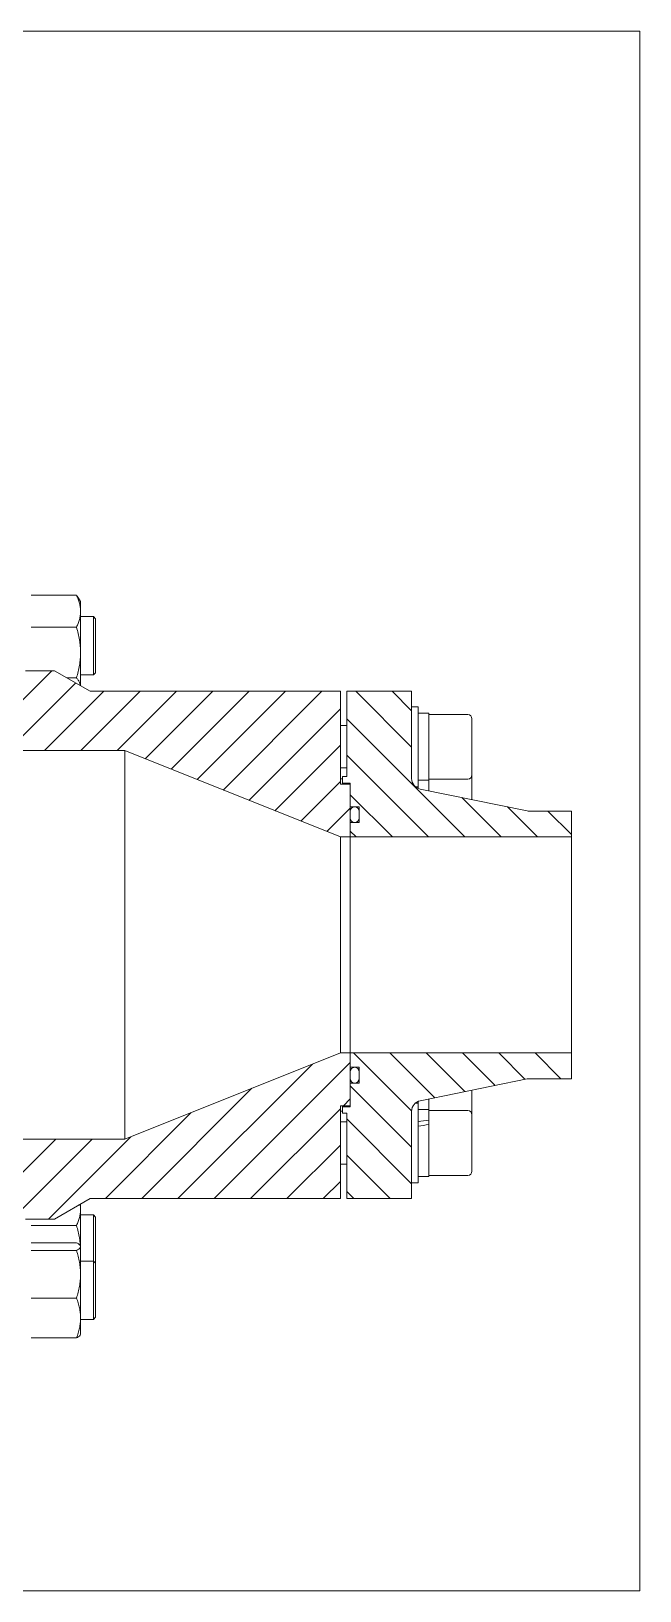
# Model space of a CAD drawing. Header units: millimetres. Extents: x 0 to 2970, y 0 to 2245.
# Drawn here: x 1044 to 1327, y 476 to 1199 of the extents above; entities that cross this region are included whole.
import ezdxf

# ---------------------------------------------------------------- set-up
doc = ezdxf.new("R2010")
doc.units = ezdxf.units.MM
doc.layers.add('1', color=7, linetype='Continuous', true_color=0xffffff)
doc.layers.add('170', color=7, linetype='Continuous', true_color=0xffffff)

msp = doc.modelspace()

# ---------------------------------------------------------------- hatches: boundary and pattern name
at = {"layer": '1', "linetype": 'Continuous', "lineweight": 18}
h = msp.add_hatch(dxfattribs=at)
h.set_pattern_fill('ANSI31', color=4, scale=3.75, angle=360, style=0)
edge = h.paths.add_edge_path(flags=0)
edge.add_line((1187.73, 892.8), (1187.73, 849.8))
edge.add_line((1187.73, 849.8), (1192.23, 849.8))
edge.add_line((1192.23, 849.8), (1192.23, 825.3))
edge.add_line((1192.23, 825.3), (1187.73, 825.3))
edge.add_line((1187.73, 825.3), (1087.73, 865.3))
edge.add_line((1087.73, 865.3), (997.73, 865.3))
edge.add_line((997.73, 865.3), (997.73, 900.8))
edge.add_line((997.73, 900.8), (1000.23, 900.8))
edge.add_line((1000.23, 900.8), (1000.23, 920.3))
edge.add_line((1000.23, 920.3), (1031.73, 920.3))
edge.add_line((1031.73, 920.3), (1031.73, 912.33))
edge.add_arc((1041.73, 912.33), 10, 180, 270)
edge.add_line((1041.73, 902.33), (1055.23, 902.33))
edge.add_line((1055.23, 902.33), (1071.73, 892.8))
edge.add_line((1071.73, 892.8), (1187.73, 892.8))
h.paths.add_polyline_path([(1031.73, 950.3), (1000.23, 950.3), (1000.23, 962.8), (1031.73, 962.8)], flags=0)
h.paths.add_polyline_path([(1031.73, 587.8), (1000.23, 587.8), (1000.23, 600.3), (1031.73, 600.3)], flags=0)
edge = h.paths.add_edge_path(flags=0)
edge.add_line((1071.73, 657.8), (1055.23, 648.28))
edge.add_line((1055.23, 648.28), (1041.73, 648.28))
edge.add_arc((1041.73, 638.28), 10, 90, 180)
edge.add_line((1031.73, 638.28), (1031.73, 630.3))
edge.add_line((1031.73, 630.3), (1000.23, 630.3))
edge.add_line((1000.23, 630.3), (1000.23, 649.8))
edge.add_line((1000.23, 649.8), (997.73, 649.8))
edge.add_line((997.73, 649.8), (997.73, 685.3))
edge.add_line((997.73, 685.3), (1087.73, 685.3))
edge.add_line((1087.73, 685.3), (1187.73, 725.3))
edge.add_line((1187.73, 725.3), (1192.23, 725.3))
edge.add_line((1192.23, 725.3), (1192.23, 700.8))
edge.add_line((1192.23, 700.8), (1187.73, 700.8))
edge.add_line((1187.73, 700.8), (1187.73, 657.8))
edge.add_line((1187.73, 657.8), (1071.73, 657.8))
h = msp.add_hatch(dxfattribs=at)
h.set_pattern_fill('ANSI31', color=4, scale=3.75, angle=89.9544, style=0)
edge = h.paths.add_edge_path(flags=0)
edge.add_line((1190.73, 657.8), (1220.73, 657.8))
edge.add_line((1220.73, 657.8), (1220.73, 698.22))
edge.add_arc((1225.73, 698.22), 5, 101.5, 180, ccw=False)
edge.add_line((1224.73, 703.12), (1274.3, 713.2))
edge.add_arc((1275.3, 708.3), 5, 90, 101.5, ccw=False)
edge.add_line((1275.3, 713.3), (1294.79, 713.3))
edge.add_line((1294.79, 713.3), (1294.79, 725.3))
edge.add_line((1294.79, 725.3), (1192.23, 725.3))
edge.add_line((1192.23, 725.3), (1192.23, 718.6))
edge.add_line((1192.23, 718.6), (1196.47, 718.6))
edge.add_line((1196.47, 718.6), (1196.47, 711.3))
edge.add_line((1196.47, 711.3), (1192.23, 711.3))
edge.add_line((1192.23, 711.3), (1192.23, 700.3))
edge.add_line((1192.23, 700.3), (1188.73, 700.3))
edge.add_line((1188.73, 700.3), (1188.73, 697.3))
edge.add_line((1188.73, 697.3), (1190.73, 697.3))
edge.add_line((1190.73, 697.3), (1190.73, 657.8))
edge = h.paths.add_edge_path(flags=0)
edge.add_line((1190.73, 853.3), (1188.73, 853.3))
edge.add_line((1188.73, 853.3), (1188.73, 850.3))
edge.add_line((1188.73, 850.3), (1192.23, 850.3))
edge.add_line((1192.23, 850.3), (1192.23, 839.3))
edge.add_line((1192.23, 839.3), (1196.47, 839.3))
edge.add_line((1196.47, 839.3), (1196.47, 832))
edge.add_line((1196.47, 832), (1192.23, 832))
edge.add_line((1192.23, 832), (1192.23, 825.3))
edge.add_line((1192.23, 825.3), (1294.79, 825.3))
edge.add_line((1294.79, 825.3), (1294.79, 837.3))
edge.add_line((1294.79, 837.3), (1275.3, 837.3))
edge.add_arc((1275.3, 842.3), 5, 258.5, 270, ccw=False)
edge.add_line((1274.3, 837.4), (1224.73, 847.49))
edge.add_arc((1225.73, 852.39), 5, 180, 258.5, ccw=False)
edge.add_line((1220.73, 852.39), (1220.73, 892.8))
edge.add_line((1220.73, 892.8), (1190.73, 892.8))
edge.add_line((1190.73, 892.8), (1190.73, 853.3))
h = msp.add_hatch(dxfattribs=at)
h.set_pattern_fill('ANSI31', color=4, scale=3.75, angle=29.985, style=0)
edge = h.paths.add_edge_path(flags=0)
edge.add_arc((1194.35, 713.42), 2.12, 180, 360)
edge.add_line((1196.47, 713.42), (1196.47, 716.48))
edge.add_arc((1194.35, 716.48), 2.12, 360, 540)
edge.add_line((1192.23, 716.48), (1192.23, 713.42))
edge = h.paths.add_edge_path(flags=0)
edge.add_arc((1194.35, 834.12), 2.12, 180, 360)
edge.add_line((1196.47, 834.12), (1196.47, 837.18))
edge.add_arc((1194.35, 837.18), 2.12, 360, 540)
edge.add_line((1192.23, 837.18), (1192.23, 834.12))

# ---------------------------------------------------------------- linework, layer by layer
at = {"layer": '1', "color": 7, "linetype": 'Continuous', "lineweight": 18}
for p, q in [((1065.4, 937.26), (1044.36, 937.26)), ((1067.23, 934.37), (1066.36, 935.88)), ((1067.23, 929.85), (1067.23, 934.37)), ((1067.23, 910.75), (1067.23, 929.85)), ((1073.2, 927.37), (1067.23, 927.37)), ((1074.2, 926.37), (1073.2, 927.37)), ((1073.2, 908.14), (1073.2, 927.37)), ((1074.2, 925.19), (1074.2, 926.37)), ((1074.2, 901.37), (1074.2, 925.19)), ((1065.4, 922.44), (1044.36, 922.44)), ((1067.23, 895.4), (1067.23, 910.75)), ((1073.2, 908.14), (1073.2, 900.37)), ((1041.73, 902.33), (1055.23, 902.33)), ((1055.23, 902.33), (1071.73, 892.8)), ((1065.4, 899.05), (1060.91, 899.05)), ((1067.23, 900.37), (1073.2, 900.37)), ((1073.2, 900.37), (1074.2, 901.37)), ((1071.73, 892.8), (1187.73, 892.8)), ((1187.73, 892.8), (1187.73, 849.8)), ((1190.73, 853.3), (1190.73, 892.8)), ((1220.73, 892.8), (1190.73, 892.8)), ((1220.73, 892.8), (1220.73, 852.39)), ((1223.73, 885.57), (1220.73, 885.57)), ((1223.73, 848.57), (1223.73, 885.57)), ((1228.73, 882.59), (1223.73, 882.59)), ((1228.73, 882.59), (1228.73, 851.55)), ((1246.73, 882.07), (1228.73, 882.07)), ((1190.73, 876.88), (1187.73, 876.88)), ((1248.73, 878.87), (1248.73, 880.07)), ((1248.73, 854.07), (1248.73, 878.87)), ((1087.73, 865.3), (997.73, 865.3)), ((1087.73, 711.66), (1087.73, 865.3)), ((1187.73, 825.3), (1087.73, 865.3)), ((1187.73, 857.26), (1190.73, 857.26)), ((1188.73, 850.3), (1188.73, 853.3)), ((1190.73, 853.3), (1188.73, 853.3)), ((1248.73, 854.07), (1248.73, 842.61)), ((1188.73, 852.29), (1187.73, 852.29)), ((1187.73, 849.8), (1192.23, 849.8)), ((1188.73, 850.3), (1188.73, 849.8)), ((1188.73, 850.3), (1192.23, 850.3)), ((1192.23, 839.3), (1192.23, 850.3)), ((1192.23, 849.8), (1192.23, 825.3)), ((1222.5, 848.57), (1223.73, 848.57)), ((1223.73, 851.55), (1228.73, 851.55)), ((1223.73, 847.81), (1223.73, 848.57)), ((1223.73, 848.57), (1223.73, 848.57)), ((1224.73, 847.49), (1274.3, 837.4)), ((1228.73, 852.07), (1246.73, 852.07)), ((1228.73, 846.68), (1228.73, 851.55)), ((1192.23, 839.3), (1196.47, 839.3)), ((1196.47, 832), (1196.47, 839.3)), ((1192.23, 834.12), (1192.23, 837.18)), ((1192.23, 825.3), (1192.23, 832)), ((1196.47, 832), (1192.23, 832)), ((1196.47, 837.18), (1196.47, 834.12)), ((1294.79, 837.3), (1275.3, 837.3)), ((1294.79, 837.3), (1294.79, 825.3)), ((1187.73, 739.95), (1187.73, 825.3)), ((1192.23, 825.3), (1187.73, 825.3)), ((1192.23, 739.95), (1192.23, 825.3)), ((1192.23, 825.3), (1192.23, 725.3)), ((1192.23, 825.3), (1294.79, 825.3)), ((1294.79, 825.3), (1294.79, 725.3)), ((1187.73, 725.3), (1187.73, 739.95)), ((1192.23, 725.3), (1192.23, 739.95)), ((1087.73, 685.3), (1187.73, 725.3)), ((1187.73, 725.3), (1192.23, 725.3)), ((1192.23, 725.3), (1192.23, 700.8)), ((1192.23, 725.3), (1294.79, 725.3)), ((1192.23, 718.6), (1192.23, 725.3)), ((1294.79, 725.3), (1294.79, 713.3)), ((1192.23, 718.6), (1196.47, 718.6)), ((1192.23, 713.42), (1192.23, 716.48)), ((1196.47, 711.3), (1196.47, 718.6)), ((1196.47, 716.48), (1196.47, 713.42)), ((1087.73, 685.3), (1087.73, 711.66)), ((1196.47, 711.3), (1192.23, 711.3)), ((1192.23, 700.3), (1192.23, 711.3)), ((1274.3, 713.2), (1224.73, 703.12)), ((1275.3, 713.3), (1294.79, 713.3)), ((1223.73, 702.04), (1222.5, 702.04)), ((1223.73, 702.04), (1223.73, 702.8)), ((1223.73, 699.72), (1223.73, 702.04)), ((1228.73, 699.06), (1228.73, 703.93)), ((1248.73, 708), (1248.73, 696.54)), ((1187.73, 700.8), (1187.73, 657.8)), ((1192.23, 700.8), (1187.73, 700.8)), ((1187.73, 698.32), (1188.73, 698.32)), ((1188.73, 700.8), (1188.73, 700.3)), ((1192.23, 700.3), (1188.73, 700.3)), ((1188.73, 697.3), (1188.73, 700.3)), ((1188.73, 697.3), (1190.73, 697.3)), ((1190.73, 657.8), (1190.73, 697.3)), ((1220.73, 698.22), (1220.73, 657.8)), ((1223.73, 665.04), (1223.73, 699.72)), ((1228.73, 699.06), (1223.73, 699.06)), ((1228.73, 694.08), (1228.73, 699.06)), ((1246.73, 698.54), (1228.73, 698.54)), ((1228.73, 694.08), (1228.73, 693.78)), ((1228.73, 692.08), (1228.73, 693.78)), ((1248.73, 696.54), (1248.73, 670.54)), ((1190.73, 693.35), (1187.73, 693.35)), ((1228.73, 668.02), (1228.73, 692.08)), ((997.73, 685.3), (1087.73, 685.3)), ((1187.73, 673.73), (1190.73, 673.73)), ((1220.73, 665.04), (1223.73, 665.04)), ((1223.73, 668.02), (1228.73, 668.02)), ((1228.73, 668.54), (1246.73, 668.54)), ((1071.73, 657.8), (1055.23, 648.28)), ((1187.73, 657.8), (1071.73, 657.8)), ((1190.73, 657.8), (1220.73, 657.8)), ((1067.23, 652.73), (1067.23, 655.21)), ((1067.23, 636.19), (1067.23, 652.73)), ((1073.2, 650.24), (1067.23, 650.24)), ((1074.2, 649.24), (1073.2, 650.24)), ((1073.2, 628.8), (1073.2, 650.24)), ((1055.23, 648.28), (1041.73, 648.28)), ((1065.4, 645.32), (1044.36, 645.32)), ((1074.2, 649.24), (1074.2, 627.8)), ((1065.4, 637.37), (1044.36, 637.37)), ((1067.23, 635.8), (1067.07, 636.07)), ((1067.23, 635.8), (1067.23, 635.57)), ((1065.4, 633.76), (1044.36, 633.76)), ((1067.23, 622.73), (1067.23, 635.57)), ((1073.2, 628.8), (1067.23, 628.8)), ((1074.2, 627.8), (1073.2, 628.8)), ((1073.2, 604.23), (1073.2, 628.8)), ((1067.23, 602.47), (1067.23, 622.73)), ((1074.2, 627.8), (1074.2, 602.8)), ((1065.4, 611.7), (1044.36, 611.7)), ((1067.23, 594.8), (1067.23, 602.47)), ((1067.23, 601.8), (1073.2, 601.8)), ((1073.2, 604.23), (1073.2, 601.8)), ((1073.2, 601.8), (1074.2, 602.8)), ((1065.4, 593.24), (1044.36, 593.24)), ((1067.09, 594.56), (1067.23, 594.8))]:
    msp.add_line(p, q, dxfattribs=at)
for centre, radius, start, end in [((1246.73, 880.07), 2, 0, 90), ((1246.73, 854.07), 2, 270, 0), ((1225.73, 852.39), 5, 180, 258.5), ((1194.35, 837.18), 2.12, 0, 180), ((1194.35, 834.12), 2.12, 180, 0), ((1275.3, 842.3), 5, 258.5, 270), ((1194.35, 716.48), 2.12, 0, 180), ((1194.35, 713.42), 2.12, 180, 0), ((1275.3, 708.3), 5, 90, 101.5), ((1225.73, 698.22), 5, 101.5, 180), ((1246.73, 696.54), 2, 0, 90), ((1246.73, 670.54), 2, 270, 0)]:
    msp.add_arc(centre, radius, start, end, dxfattribs=at)
for centre, start_param, end_param in [((1216.53, 683.54), 4.558936, 4.616098), ((1230.93, 683.54), 4.722953, 4.779849)]:
    msp.add_ellipse(centre, major_axis=(-88.01, -12.87), ratio=0.098609, start_param=start_param, end_param=end_param, dxfattribs=at)
for points, knots in [([(1065.4, 937.26), (1065.67, 936.91), (1065.93, 936.56), (1066.18, 936.16), (1066.21, 936.12), (1066.27, 936.03), (1066.31, 935.96), (1066.35, 935.89), (1066.36, 935.87)], [0, 0, 0, 0, 0.757791, 0.757791, 0.852515, 0.852515, 0.947239, 1, 1, 1, 1]), ([(1067.23, 929.85), (1067.23, 930.01), (1067.22, 930.17), (1067.22, 930.4), (1067.21, 930.48), (1067.21, 930.64), (1067.18, 931.03), (1067.14, 931.43), (1067.02, 932.36), (1066.89, 932.98), (1066.57, 934.22), (1066.38, 934.83), (1065.93, 936.05), (1065.68, 936.66), (1065.4, 937.26)], [0, 0, 0, 0, 0.0625, 0.0625, 0.09375, 0.09375, 0.125, 0.25, 0.25, 0.5, 0.5, 0.75, 0.75, 1, 1, 1, 1]), ([(1065.4, 922.44), (1065.68, 923.05), (1065.93, 923.66), (1066.38, 924.88), (1066.58, 925.49), (1066.89, 926.73), (1067.02, 927.35), (1067.14, 928.28), (1067.17, 928.6), (1067.22, 929.22), (1067.23, 929.54), (1067.23, 929.85)], [0, 0, 0, 0, 0.25, 0.25, 0.5, 0.5, 0.75, 0.75, 0.875, 0.875, 1, 1, 1, 1]), ([(1067.23, 910.75), (1067.23, 910.99), (1067.22, 911.24), (1067.22, 911.62), (1067.21, 911.74), (1067.21, 911.99), (1067.18, 912.61), (1067.14, 913.23), (1067.02, 914.71), (1066.89, 915.69), (1066.57, 917.64), (1066.38, 918.6), (1065.93, 920.53), (1065.68, 921.49), (1065.4, 922.44)], [0, 0, 0, 0, 0.0625, 0.0625, 0.09375, 0.09375, 0.125, 0.25, 0.25, 0.5, 0.5, 0.75, 0.75, 1, 1, 1, 1]), ([(1065.4, 899.05), (1065.68, 900.01), (1065.93, 900.97), (1066.38, 902.89), (1066.58, 903.86), (1066.89, 905.81), (1067.02, 906.79), (1067.14, 908.27), (1067.17, 908.76), (1067.22, 909.75), (1067.23, 910.25), (1067.23, 910.75)], [0, 0, 0, 0, 0.25, 0.25, 0.5, 0.5, 0.75, 0.75, 0.875, 0.875, 1, 1, 1, 1]), ([(1067.17, 895.47), (1067.15, 895.6), (1067.13, 895.72), (1067.02, 896.2), (1066.9, 896.56), (1066.66, 897.1), (1066.52, 897.37), (1066.35, 897.68), (1066.27, 897.81), (1066.21, 897.9), (1066.18, 897.95), (1065.93, 898.35), (1065.67, 898.7), (1065.4, 899.05)], [0, 0, 0, 0, 0.102586, 0.102586, 0.401724, 0.401724, 0.551293, 0.626077, 0.66347, 0.66347, 0.700862, 0.700862, 1, 1, 1, 1]), ([(1067.23, 652.73), (1067.23, 652.41), (1067.21, 651.78), (1067.14, 651.16), (1067.09, 650.76), (1067.08, 650.68), (1067.05, 650.53), (1067.02, 650.29), (1066.92, 649.74), (1066.81, 649.27), (1066.57, 648.35), (1066.37, 647.73), (1065.93, 646.52), (1065.67, 645.91), (1065.4, 645.32)], [0, 0, 0, 0, 0.125, 0.25, 0.25, 0.28125, 0.28125, 0.3125, 0.375, 0.5, 0.5, 0.75, 0.75, 1, 1, 1, 1]), ([(1067.23, 652.73), (1067.23, 653.04), (1067.22, 653.35), (1067.17, 653.98), (1067.14, 654.29), (1067.08, 654.76), (1067.06, 654.92), (1067.03, 655.08)], [0, 0, 0, 0, 0.398109, 0.398109, 0.796218, 0.796218, 1, 1, 1, 1]), ([(1067.13, 636.16), (1067.12, 636.31), (1067.11, 636.45), (1067.02, 637.58), (1066.89, 638.56), (1066.57, 640.51), (1066.38, 641.48), (1065.93, 643.4), (1065.68, 644.36), (1065.4, 645.32)], [0, 0, 0, 0, 0.046427, 0.046427, 0.364285, 0.364285, 0.682142, 0.682142, 1, 1, 1, 1]), ([(1067.23, 635.57), (1067.23, 635.64), (1067.22, 635.72), (1067.17, 635.87), (1067.14, 635.94), (1067.02, 636.17), (1066.9, 636.32), (1066.66, 636.55), (1066.52, 636.66), (1066.35, 636.79), (1066.27, 636.85), (1066.21, 636.89), (1066.18, 636.9), (1065.93, 637.07), (1065.67, 637.22), (1065.4, 637.37)], [0, 0, 0, 0, 0.125, 0.125, 0.25, 0.25, 0.5, 0.5, 0.625, 0.6875, 0.71875, 0.71875, 0.75, 0.75, 1, 1, 1, 1]), ([(1067.23, 635.57), (1067.23, 635.49), (1067.21, 635.34), (1067.14, 635.18), (1067.09, 635.09), (1067.08, 635.07), (1067.05, 635.03), (1067.02, 634.97), (1066.92, 634.84), (1066.81, 634.73), (1066.57, 634.5), (1066.37, 634.35), (1065.93, 634.06), (1065.67, 633.91), (1065.4, 633.76)], [0, 0, 0, 0, 0.125, 0.25, 0.25, 0.28125, 0.28125, 0.3125, 0.375, 0.5, 0.5, 0.75, 0.75, 1, 1, 1, 1]), ([(1067.23, 622.73), (1067.23, 622.97), (1067.22, 623.2), (1067.22, 623.55), (1067.21, 623.67), (1067.21, 623.9), (1067.18, 624.49), (1067.14, 625.07), (1067.02, 626.47), (1066.89, 627.39), (1066.57, 629.23), (1066.38, 630.14), (1065.93, 631.96), (1065.68, 632.86), (1065.4, 633.76)], [0, 0, 0, 0, 0.0625, 0.0625, 0.09375, 0.09375, 0.125, 0.25, 0.25, 0.5, 0.5, 0.75, 0.75, 1, 1, 1, 1]), ([(1065.4, 611.7), (1065.68, 612.6), (1065.93, 613.51), (1066.38, 615.33), (1066.58, 616.24), (1066.89, 618.08), (1067.02, 619), (1067.14, 620.39), (1067.17, 620.86), (1067.22, 621.79), (1067.23, 622.26), (1067.23, 622.73)], [0, 0, 0, 0, 0.25, 0.25, 0.5, 0.5, 0.75, 0.75, 0.875, 0.875, 1, 1, 1, 1]), ([(1067.23, 602.47), (1067.23, 602.67), (1067.22, 602.86), (1067.22, 603.16), (1067.21, 603.25), (1067.21, 603.45), (1067.18, 603.94), (1067.14, 604.43), (1067.02, 605.6), (1066.89, 606.37), (1066.57, 607.91), (1066.38, 608.67), (1065.93, 610.19), (1065.68, 610.95), (1065.4, 611.7)], [0, 0, 0, 0, 0.0625, 0.0625, 0.09375, 0.09375, 0.125, 0.25, 0.25, 0.5, 0.5, 0.75, 0.75, 1, 1, 1, 1]), ([(1065.4, 593.24), (1065.68, 594), (1065.93, 594.75), (1066.38, 596.28), (1066.58, 597.04), (1066.89, 598.58), (1067.02, 599.35), (1067.14, 600.51), (1067.17, 600.9), (1067.22, 601.69), (1067.23, 602.08), (1067.23, 602.47)], [0, 0, 0, 0, 0.25, 0.25, 0.5, 0.5, 0.75, 0.75, 0.875, 0.875, 1, 1, 1, 1]), ([(1067.09, 594.56), (1067.08, 594.55), (1067.07, 594.54), (1067.05, 594.51), (1067.02, 594.45), (1066.92, 594.32), (1066.81, 594.2), (1066.57, 593.98), (1066.37, 593.83), (1065.93, 593.53), (1065.67, 593.39), (1065.4, 593.24)], [0, 0, 0, 0, 0.025775, 0.025775, 0.068132, 0.152847, 0.322278, 0.322278, 0.661139, 0.661139, 1, 1, 1, 1])]:
    msp.add_open_spline(points, degree=3, knots=knots, dxfattribs=at)
at = {"layer": '170', "color": 35, "linetype": 'Continuous', "lineweight": 18}
for p, q in [((1326.54, 1198.58), (473.48, 1198.58)), ((1326.54, 1198.58), (1326.54, 476.1)), ((473.48, 476.1), (1326.54, 476.1))]:
    msp.add_line(p, q, dxfattribs=at)

doc.saveas('drawing.dxf')
